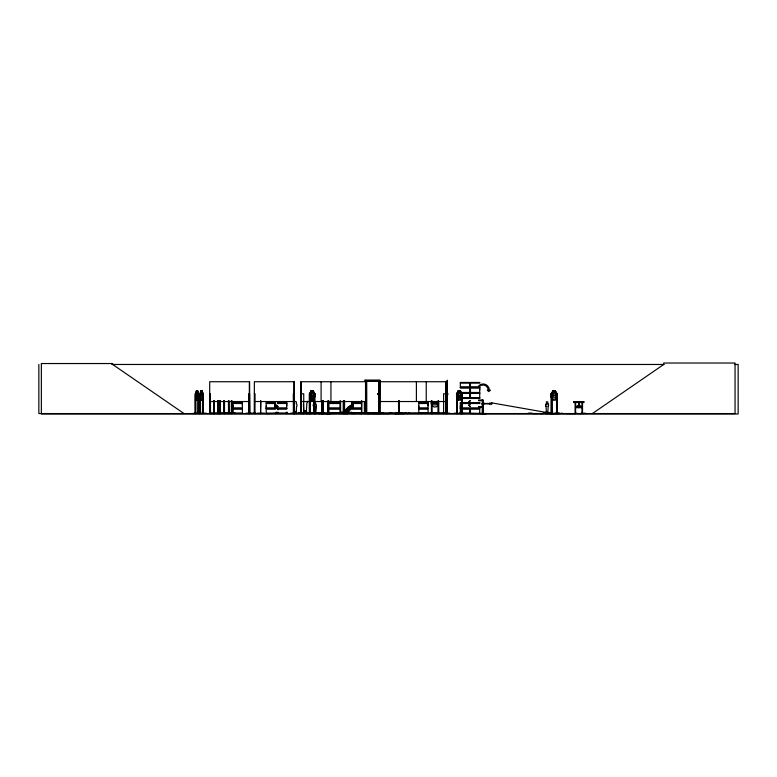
<?xml version="1.0" encoding="UTF-8"?>
<svg xmlns="http://www.w3.org/2000/svg" width="777" height="777" viewBox="0 0 777 777"><rect width="100%" height="100%" fill="white"/><g stroke="black" fill="none" stroke-linecap="round" stroke-linejoin="round"><path stroke-width="1.17" d="M233.168 408.061L233.168 405.788M242.414 405.788L242.414 403.506L233.158 403.506L233.158 408.061L242.424 408.061L242.424 403.506M275.476 408.061L266.21 408.061L266.22 405.788M286.742 405.788L286.742 403.506L277.486 403.506M418.793 408.061L418.793 405.788M428.04 405.788L428.04 403.506L418.784 403.506L418.784 408.061L428.049 408.061L428.049 403.506M469.609 408.061L460.343 408.061L460.353 405.788M469.599 390.209L469.599 387.937L460.343 387.937M470.454 392.482L470.454 387.937L479.71 387.937L479.7 392.482L470.454 392.482L470.464 390.209M479.7 390.209L479.7 387.937M246.047 413.189L253.467 413.16M257.032 413.189L264.462 413.16M290.705 413.189L311.927 413.16M376.233 413.549L383.653 413.189L365.452 413.461L365.433 401.524M442.249 413.189L449.679 413.16M448.028 394.192L448.028 393.958M195.823 393.599L195.755 413.558M200.194 393.599L200.126 413.558M310.12 393.648L310.062 413.558M314.413 393.599L314.219 413.558L314.102 393.764L314.879 393.735L314.821 396.872L313.044 400.009M461.557 393.599L461.48 413.558M551.777 393.599L551.845 413.558M556.526 393.599L556.575 413.558M547.804 412.81L548.154 406.449A1.651 1.428 -90 0 0 547.853 403.855L547.707 401.66M315.948 406.439L315.598 412.801L315.948 406.439A1.651 1.651 0 0 0 315.598 403.846L315.19 401.34M305.361 411.082L304.778 411.237M546.425 412.81L546.076 406.449A1.651 1.428 -90 0 1 546.425 403.855L546.522 401.66M546.765 411.868L546.474 411.956M196.921 391.084C195.377 397.61 198.834 397.591 197.28 391.084L196.843 391.084M201.292 391.084C199.747 397.61 203.215 397.591 201.651 391.084L201.214 391.084M233.129 413.549L233.168 408.974M418.754 413.549L418.793 408.974M347.581 408.391L347.387 409.586L350.456 408.391L353.166 404.982M196.562 390.676L196.027 396.115L196.746 397.979L197.465 397.979L198.174 393.764L197.64 390.676L196.494 390.676M200.942 390.676L200.398 396.115L201.117 397.979L201.835 397.979L202.544 396.115M191.919 413.5L206.284 413.189M198.582 413.5L198.757 393.735L198.757 396.872L197.591 400.009M202.952 413.5L203.05 393.735L202.03 390.588L200.845 390.588M340.588 413.549L340.491 412.84M340.753 413.179L347.397 413.16M347.387 413.5L340.724 413.15L347.416 413.558M311.334 393.764L311.898 391.084L312.48 391.084L313.073 393.764M318.619 413.5L324.854 413.15L318.628 413.16M350.796 408.935L347.387 410.936L345.901 410.936L346.416 408.857L348.329 406.886L351.758 404.934L353.205 404.866L352.69 406.954M210.538 413.549L210.392 393.764L209.722 393.764M233.158 408.974L242.424 408.974L242.424 413.364L210.761 413.461L235.14 413.15M311.324 390.676L310.45 396.115L311.626 397.979L312.791 397.979L313.937 396.115L313.073 390.676L311.266 390.676L309.528 393.764L309.528 413.558L309.722 412.84M310.072 393.754L309.353 393.764L309.353 413.558M460.237 390.676L458.391 390.676L457.498 393.764L457.498 396.115L458.702 397.979L459.887 397.979L461.072 396.115L460.188 390.676L461.975 393.764M461.548 393.686L462.198 393.764L462.198 413.558M307.197 413.558L305.817 413.549M306.643 412.975L306.954 411.946L306.682 413.549L306.76 412.975M306.769 413.189L317.346 413.189M311.917 413.5L307.032 413.519M454.176 413.189L464.753 413.5M553.107 390.676L552.146 396.115L553.438 397.979L554.729 397.979L556.002 396.115L555.04 390.676L553.107 390.676L551.233 393.764L551.184 413.558M548.921 413.51L560.635 413.558M457.177 393.706L457.119 413.558M195.406 413.549L195.386 393.735L196.474 390.588L197.659 390.588M196.552 400.009L195.415 396.843L196.552 390.588M199.893 413.558L199.864 393.764L200.922 390.588M201.962 400.009L203.127 396.872L202.03 400.009L200.845 400.009M418.696 413.442L428.059 413.374L428.049 408.974L418.784 408.974M209.576 413.16L209.722 381.73L249.33 381.73L249.378 413.558M254.273 413.189L254.38 381.73L293.988 381.73L294.036 413.558L294.833 413.529M339.743 413.51L339.831 412.84M359.43 413.5L359.596 412.84M367.793 413.5L367.939 412.84M313.073 395.143L312.48 396.357L311.334 395.143M460.188 395.143L459.576 396.357L458.401 395.143L458.984 391.084L459.634 391.084M578.836 405.341L578.972 402.525M309.518 393.735L311.295 390.588L313.102 390.588L313.102 400.009L311.237 400.009L309.576 396.843M313.102 400.009L314.763 396.843M377.68 393.793C377.943 395.794 378.652 392.531 377.603 394.172M458.42 400.009L456.546 396.872L456.546 393.735L458.42 390.588M458.449 390.676L456.662 393.764L456.711 413.558M461.946 413.558L462.033 393.735L460.207 390.588L458.362 390.588L458.362 400.009L460.266 400.009L461.975 396.843M555.069 400.009L557.09 396.872L555.128 400.009L553.078 400.009L551.116 396.872L551.116 393.735L553.127 390.588L555.128 390.588L557.09 393.735L557.158 413.558L557.041 393.735L555.069 390.588M435.402 403.282L436.227 402.059M352.389 405.176L350.349 407.77L348.63 408.547L349.776 406.886L352.428 405.244M274.495 404.982L277.389 405.866M275.165 405.244L277.816 406.886M275.718 404.982L274.417 404.934L277.564 408.391M278.108 409.751L275.087 406.488L277.7 408.77M275.281 406.934L274.543 404.924L275.34 406.954M349.096 406.488L349.572 406.711L349.096 406.488L342.57 413.549L349.368 406.488M437.441 401.534L436.227 403.078L433.789 403.078L432.575 401.534M437.509 401.583L436.266 403.156L433.751 403.156L432.517 401.583M438.743 403.797L436.266 406.934L433.751 406.934L431.274 403.797L431.274 401.699M545.405 413.539L545.58 412.48L546.425 412.48M554.147 413.558L548.96 413.189M437.432 403.04L435.829 404.904L434.207 404.904L432.575 403.04M347.008 409.275L342.696 413.325M352.612 406.507L346.086 413.558L352.758 406.721M352.884 406.507L346.357 413.558L353.03 406.721M294.347 412.47L293.832 413.539L294.823 413.539M293.968 413.529L294.502 413.549L294.279 393.764M295.814 413.529L296.154 413.422M303.059 412.975L302.758 413.549L304.263 413.519L303.749 413.238M313.549 413.335L313.549 412.47L313.723 413.16M313.743 413.529L314.17 413.539M315.87 413.549L315.384 413.549M315.685 413.529L315.394 413.335M231.818 413.51L231.925 412.84M547.105 412.092L546.542 412.072M468.881 401.748L470.444 400.514M468.949 401.796L470.493 400.582M314.364 401.34L313.947 403.846A1.651 1.651 0 0 0 313.607 406.439L313.947 412.801M470.464 413.238L486.509 413.558L470.425 413.549M349.048 406.886L351.69 404.924L353.244 404.934L352.651 406.886M592.404 413.558L663.733 364.471L663.733 363.024L735.052 363.024L735.052 413.558L38.85 413.558L38.85 364.471M300.534 412.84L300.845 413.5L300.612 393.764M545.444 413.558L554.428 413.432M552.583 413.549L491.695 402.865M294.473 413.432L294.211 412.84M296.474 413.549L296.425 412.47L296.62 413.539M303.283 413.383L302.855 412.946M303.71 413.383L304.021 412.84M303.729 413.558L303.739 393.764L301.282 393.764M275.485 413.364L266.19 413.549M482.284 413.519L482.391 403.253L483.216 403.253L483.216 413.558M468.58 403.234L470.367 402.68M575.611 406.585L578.836 405.584L582.012 406.585M575.611 406.857L578.787 405.905M111.771 364.471L664.102 364.471M734.508 364.471L738.15 364.471L738.15 413.976L41.356 413.976L41.356 363.539L112.684 363.539L112.684 364.471L184.003 413.558M364.374 380.235L380.05 380.235L380.06 413.558M366.579 381.293L378.991 381.293L378.991 413.558M447.105 381.322L446.367 381.322L446.251 413.558M365.841 381.73L301.243 381.73L301.282 413.558M379.079 381.73L446.056 381.73L446.047 413.558L446.095 393.764L443.599 393.764L443.599 413.558M460.334 382.449L469.619 382.449M470.444 382.449L479.72 382.449M479.72 382.614L470.444 382.624L470.464 387.024L479.71 387.024M460.353 382.906L469.599 382.906M470.464 382.906L479.7 382.906M460.275 387.334L469.667 387.334M470.386 387.334L479.778 387.334M460.275 387.616L469.667 387.616M470.386 387.616L479.778 387.616M200.864 390.676L202.01 390.676L202.544 393.764L202.447 413.558L202.447 412.84M554.438 391.084L553.748 391.084L553.117 393.764L553.748 396.357L555.05 395.143L554.389 391.084M460.965 392.482L469.609 392.482L469.609 387.937M460.907 392.803L469.667 392.803M470.386 392.803L479.778 392.803M460.907 393.084L469.667 393.084M470.386 393.084L479.778 393.084M461.703 393.405L469.609 393.405L469.609 397.785L461.693 397.795M199.825 393.735L199.776 413.549M456.546 393.735L457.381 393.764M551.116 393.735L551.942 393.764L552 413.558M556.419 393.725L557.041 393.735M195.785 393.764L195.192 393.764L195.221 413.558L195.163 412.84M198.106 393.764L198.718 393.764L197.591 390.588M200.155 393.764L199.572 393.764L199.592 413.558L199.534 412.84M202.486 393.764L203.127 393.735L203.127 396.872M249.33 393.764L248.659 393.764L248.727 413.558M249.621 393.764L249.844 413.549M254.38 393.764L255.05 393.764L254.973 413.558M293.988 393.764L293.317 393.764L293.395 413.558M195.493 396.843L196.474 400.009L197.659 400.009M199.757 396.872L200.922 400.009M551.116 396.872L553.166 399.932M461.703 397.669L469.599 397.669M479.72 397.795L470.357 397.911L479.72 397.979M461.693 398.028L469.619 398.028M461.693 398.212L469.619 398.212M470.444 398.183L479.72 398.193M460.975 398.475L469.599 398.475M470.464 398.475L479.7 398.475M478.603 400.048L483.022 399.97L483.061 413.558M482.303 400.126L483.022 400.126M482.303 400.641L483.022 400.641M478.603 400.718L483.022 400.796M209.722 401.534L249.33 401.534M254.38 401.534L293.988 401.534M301.243 401.534L365.841 401.534M379.079 401.534L446.056 401.534M573.863 401.981L583.76 401.981M573.863 402.253L583.76 402.253M233.158 402.593L242.424 402.593M266.21 402.593L275.476 402.593M277.486 402.593L286.752 402.593M329.817 402.593L339.083 402.593M351.845 402.593L361.101 402.593M418.784 402.593L428.049 402.593M460.343 402.593L469.609 402.593M470.454 402.593L479.71 402.593M233.09 402.913L242.482 402.913M266.152 402.913L275.544 402.913M277.418 402.913L286.81 402.913M329.749 402.913L339.151 402.913M351.777 402.913L361.169 402.913M418.716 402.913L428.108 402.913M460.275 402.913L469.667 402.913M470.386 402.913L479.778 402.913M233.09 403.195L242.482 403.195M266.152 403.195L275.544 403.195M277.418 403.195L286.81 403.195M329.749 403.195L339.151 403.195M351.777 403.195L361.169 403.195M418.716 403.195L428.108 403.195M460.275 403.195L469.667 403.195M470.386 403.195L479.778 403.195M275.476 403.506L266.21 403.506L266.21 408.061M329.817 403.506L339.083 403.506M351.845 403.506L361.101 403.506M469.609 403.506L460.343 403.506L460.343 408.061M470.454 403.506L479.71 403.506M483.857 403.457L490.044 403.457M483.857 403.875L490.044 403.875M546.425 403.855L546.377 403.855A1.651 1.428 -90 0 0 546.076 406.449L546.134 406.449M547.853 403.855L547.804 403.855A1.651 1.428 -90 0 1 548.096 406.449L548.154 406.449M482.391 404.069L483.216 404.069M482.391 404.283L483.216 404.283M581.963 406.876L578.787 406.002L578.661 402.525M478.603 406.653L483.022 406.575M482.303 406.73L483.022 406.73M478.603 407.323L483.022 407.323M483.022 407.401L482.303 407.401L482.303 406.575M575.563 407.682L582.06 407.682L582.06 407.061L575.563 407.061L575.611 413.558M277.486 408.061L286.752 408.061L286.752 403.506M329.817 408.061L339.083 408.061M351.845 408.061L361.101 408.061M470.454 408.061L479.71 408.061M233.09 408.372L242.482 408.372M266.152 408.372L275.544 408.372M277.418 408.372L286.81 408.372M329.749 408.372L339.151 408.372M351.777 408.372L361.169 408.372M418.716 408.372L428.108 408.372M460.275 408.372L469.667 408.372M470.386 408.372L479.778 408.372M233.09 408.653L242.482 408.653M266.152 408.653L275.544 408.653M277.418 408.653L286.81 408.653M329.749 408.653L339.151 408.653M351.777 408.653L361.169 408.653M418.716 408.653L428.108 408.653M460.275 408.653L469.667 408.653M470.386 408.653L479.778 408.653M275.476 408.974L266.21 408.974L266.21 413.364M286.752 408.974L277.486 408.974L275.155 406.711M329.817 408.974L339.083 408.974M351.845 408.974L361.101 408.974M345.901 410.936L347.416 410.887M303.506 411.946L303.457 413.558L303.448 412.84M278.195 412.354L276.058 412.354L276.058 413.558M286.208 412.354L287.131 412.354L287.131 413.558M340.608 412.354L351.923 412.354L351.923 413.558M546.377 412.81L547.853 412.81M195.134 412.84L195.785 412.84M198.048 412.84L198.698 412.84M199.504 412.84L200.155 412.84M202.418 412.84L203.069 412.84M209.644 412.84L210.47 412.84M217.696 412.84L218.434 412.84M220.483 412.84L219.745 412.84L219.755 413.558M223.844 412.84L224.582 412.84M228.389 412.84L229.04 412.84M231.303 412.84L231.954 412.84M248.582 412.84L249.534 413.51M254.302 412.84L255.128 412.84L255.128 413.558M294.065 412.84L293.24 412.84L293.24 413.558M446.338 412.84L298.368 412.946L298.368 413.558M456.643 412.84L457.449 412.84L457.43 413.558M461.47 412.84L462.266 412.84L462.257 413.558M551.184 412.84L552.01 412.84M557.235 412.84L556.41 412.84L556.342 413.558M330.895 413.51L318.657 413.558M356.798 413.15L354.127 413.558M357.08 413.15L365.044 413.189L351.816 413.549M389.53 413.15L391.987 413.15M404.817 413.15L407.362 413.558M409.265 413.15L407.702 413.558M432.129 413.043L437.898 413.043M528.166 413.15L530.798 413.15M531.089 413.15L533.43 413.558M543.317 413.15L545.658 413.15M546.348 413.15L548.815 413.15M561.13 413.15L563.597 413.558M575.582 413.15L577.923 413.558M581.429 413.15L583.663 413.558M583.916 413.15L586.46 413.558M210.761 413.189L242.414 413.238M266.22 413.238L275.466 413.238M277.496 413.238L286.742 413.238M339.073 413.238L326.651 413.558L339.093 413.374M351.855 413.238L365.044 413.189M418.793 413.238L428.04 413.238M459.712 413.51L469.599 413.238M545.745 413.17L548.241 413.17L548.241 412.48M554.924 413.189L559.459 413.189L554.963 413.51M277.476 413.364L286.752 413.364M468.58 404.04L470.367 404.574M578.836 405.905L582.012 406.857M315.88 413.335L316.025 412.47L316.181 413.549M296.795 413.549L296.008 413.335M460.324 413.549L460.343 408.974L469.609 408.974L469.609 413.364L459.634 413.15M438.83 413.51L438.646 400.747M399.281 413.15L399.203 400.913M375.349 413.5L385.159 413.558M278.176 406.458L275.68 404.934L277.535 406.235M468.949 405.458L470.493 406.672L468.881 405.507M228.506 413.5L228.448 400.747M277.525 407.77L275.213 405.176M275.087 406.488L277.467 408.77M294.017 413.335L294.289 381.73M346.387 408.935L345.93 410.819M433.799 402.059L434.596 403.282M313.044 390.588L314.879 393.735M313.014 390.676L314.763 393.764L314.636 413.558M309.528 396.843L311.295 400.009L311.295 390.588M201.962 390.588L203.02 393.764M340.938 413.519L340.957 412.354M459.576 391.084L460.188 393.764M228.652 413.519L228.642 412.84M303.399 404.254L303.846 412.606L306.323 412.606L306.837 403.069A2.477 2.477 0 0 0 307.566 401.311M582.527 402.525L582.527 413.558M582.012 402.525L582.012 407.012M582.012 407.682L582.012 413.558M580.934 413.558L578.622 413.558M578.816 401.699L578.836 406.002M578.816 407.061L578.816 407.682M575.611 402.525L575.611 407.012M575.398 413.558L573.844 413.558M575.097 402.525L575.097 413.558M573.475 413.558L571.736 413.558M571.348 413.558L569.026 413.558M568.492 413.558L566.044 413.558M556.905 412.84L556.944 413.558M556.633 393.764L556.672 413.558M551.67 412.84L551.699 413.558M551.495 412.84L551.515 413.558M551.408 393.764L551.408 413.558M548.407 413.345L548.407 412.48L547.562 412.48L547.562 413.17M547.727 412.48L547.727 413.345M546.979 413.17L547.037 411.723L546.328 411.723L546.348 413.558M546.26 412.48L546.26 413.345M545.745 412.48L545.658 413.558M543.162 413.558L540.005 413.558M538.179 413.558L533.838 413.558M491.695 402.739L491.695 404.594M490.044 402.739L490.044 404.594M482.507 400.796L482.546 413.558M482.303 399.97L482.303 400.796M479.71 413.364L479.7 408.974L470.454 408.974L470.454 413.364M461.917 412.84L461.82 413.558M461.713 393.764L461.655 413.558M460.207 390.588L460.207 400.009M457.381 397.251L457.255 413.558M456.973 412.84L456.993 413.558M456.886 393.764L456.827 413.558M447.348 413.558L447.348 380.235L447.018 413.558M446.59 412.946L446.59 413.558M445.833 381.73L445.833 413.558M445.143 412.946L445.143 413.558M443.89 412.84L443.881 413.558M443.317 412.84L443.317 413.558M443.317 412.84L443.317 413.558M438.568 412.84L438.568 413.558M437.975 400.747L437.975 413.558M437.898 412.84L437.898 413.558M432.702 412.946L432.702 413.558M432.051 400.747L432.129 413.558M431.973 412.84L431.973 413.558M431.381 400.747L431.458 413.558M431.303 412.84L431.303 413.558M426.243 381.73L426.243 401.534M416.394 381.73L416.394 401.534M404.302 413.558L394.26 413.558M399.038 400.913L399.028 413.558M398.776 400.913L398.786 413.558M398.533 400.913L398.611 413.558M398.455 412.84L398.339 413.558M389.005 413.558L388.51 413.558M388.325 413.558L386.499 413.558M386.082 413.558L385.518 413.558M379.584 412.84L379.613 413.558L379.856 380.419L365.714 380.419L365.714 413.558M379.429 412.84L379.429 413.558M379.157 413.558L379.069 381.206L366.501 381.206L366.579 413.558M378.836 412.84L378.758 413.558M375.281 412.84L375.32 413.558M375.126 412.84L375.126 413.558M374.932 413.558L367.395 413.558M374.611 412.84L374.533 413.558M374.456 413.043L374.456 413.558M368.687 413.558L368.609 412.84L368.531 413.558M367.861 412.84L367.861 413.558M366.618 381.322L366.618 413.461M365.53 380.235L365.53 413.558M364.559 401.728L364.559 413.558M364.374 401.66L364.462 413.558M363.976 412.946L363.976 413.558M361.781 400.913L361.781 413.558M361.587 412.84L361.587 413.558M361.548 400.913L361.46 413.558M361.256 412.84L361.247 413.558M361.218 412.84L361.218 413.558M360.353 413.043L360.343 413.558M360.198 412.84L360.237 413.558M360.004 412.946L360.004 413.558M359.683 412.84L359.673 413.558M351.573 412.354L351.573 413.558M347.902 412.354L347.902 413.558M347.552 412.354L347.552 413.558M346.115 412.354L346.115 413.558M345.542 412.354L345.542 413.558M345.25 412.354L345.25 413.558M344.939 412.354L344.939 413.558M344.58 412.84L344.58 413.558L344.541 400.913M344.318 400.913L344.347 413.558M344.24 400.913L344.25 413.558M344.017 400.913L343.929 413.558L343.89 400.913M343.677 400.913L343.716 413.558M343.521 400.913L343.473 413.558M343.308 400.913L343.308 413.558M343.259 412.84L343.259 413.558M342.336 412.354L342.336 413.558M341.734 412.354L341.734 413.558M340.579 400.913L340.647 413.558M339.908 400.913L339.986 413.558M330.944 381.73L330.944 401.534M328.739 400.747L328.739 413.558M328.593 400.747L328.593 413.558M328.506 412.84L328.486 413.558M328.273 412.84L328.292 413.558M328.185 400.747L328.117 413.558M328.04 400.747L327.972 413.558M323.271 400.747L323.339 413.558M323.125 400.747L323.193 413.558M323.018 412.84L323.038 413.558M322.805 412.84L322.824 413.558M322.572 400.747L322.572 413.558M322.504 412.84L322.504 413.558M322.27 400.913L322.319 413.558M322.096 412.84L322.096 413.558M322.057 400.913L322.008 413.558M321.901 400.913L321.863 413.558M321.688 400.913L321.649 413.558M321.095 381.73L321.095 401.534M315.161 413.16L315.161 411.713L314.403 411.713L314.364 413.558M314.821 412.84L314.821 413.558M314.578 393.764L314.578 413.558M309.829 396.085L309.887 413.558M305.662 412.975L305.672 410.81L304.526 410.81L304.526 412.975M302.234 412.946L302.234 413.558M301.573 412.84L301.573 413.558M300.786 412.946L300.786 413.558M300.612 381.73L300.612 413.558M295.775 413.16L295.775 411.713L295.017 411.713L295.017 413.16M286.859 412.354L286.859 413.558M276.359 412.354L276.359 413.558M260.878 400.913L260.538 413.558M260.625 400.913L260.616 413.558M254.458 412.84L254.458 413.558M249.631 381.73L249.621 413.558M248.582 412.84L248.582 413.558M231.896 400.747L231.867 413.558L231.663 400.747M231.565 412.84L231.565 413.558M231.361 400.747L231.332 413.558M229.011 412.84L229.011 413.558L228.982 400.747M228.681 400.747L228.778 413.558M224.514 400.747L224.534 413.558M224.32 400.747L224.368 413.558M224.184 412.84L224.242 413.558M224.106 400.747L224.058 413.558M223.902 400.747L223.854 413.558M220.415 400.747L220.464 413.558M220.26 412.84L220.26 413.558M220.212 400.747L220.114 413.558M219.998 400.747L219.949 413.558M219.804 400.747L219.813 413.558M218.366 400.747L218.347 413.558M218.162 400.747L218.211 413.558M218.065 412.84L218.084 413.558M217.948 400.747L217.9 413.558M217.754 400.747L217.706 413.558M214.267 400.747L214.316 413.558M214.112 413.558L214.248 412.84L213.597 412.84L213.597 413.558M214.064 400.747L214.064 413.558M213.85 400.747L213.85 413.558M213.646 400.747L213.646 413.558M210.314 412.84L210.314 413.558M209.8 412.84L209.8 413.558M202.816 413.558L202.797 393.483L202.68 413.558M198.407 393.725L198.31 413.558M198.407 398.416L198.436 413.558M198.106 397.251L198.077 413.558L198.077 412.84M195.493 398.416L195.522 413.558M478.71 385.761A6.235 6.235 0 0 1 489.364 390.171L490.394 390.171L488.791 391.618L487.198 390.171L488.228 390.171A5.206 5.206 0 0 0 479.331 386.49M395.192 413.461L402.622 413.15L395.202 413.549M447.513 393.774L447.513 394.483L447.513 393.774M296.552 406.439L296.212 412.801L294.561 412.801L294.221 406.439A1.651 1.651 0 0 1 294.561 403.846C293.055 400.592 297.717 400.592 296.212 403.846A1.651 1.651 0 0 1 296.552 406.439M547.309 413.345L547.892 413.539L547.309 413.345M469.619 382.614L460.334 382.634L460.353 387.024L469.609 387.024L469.609 382.634M479.71 393.405L470.454 393.405L470.454 397.785L479.7 397.669L479.71 393.405M583.76 401.699L573.863 401.699L573.863 402.525L583.76 402.525L583.76 401.699M483.857 403.098L482.022 403.098L482.022 404.234L483.857 404.234L483.857 403.098"/></g></svg>
